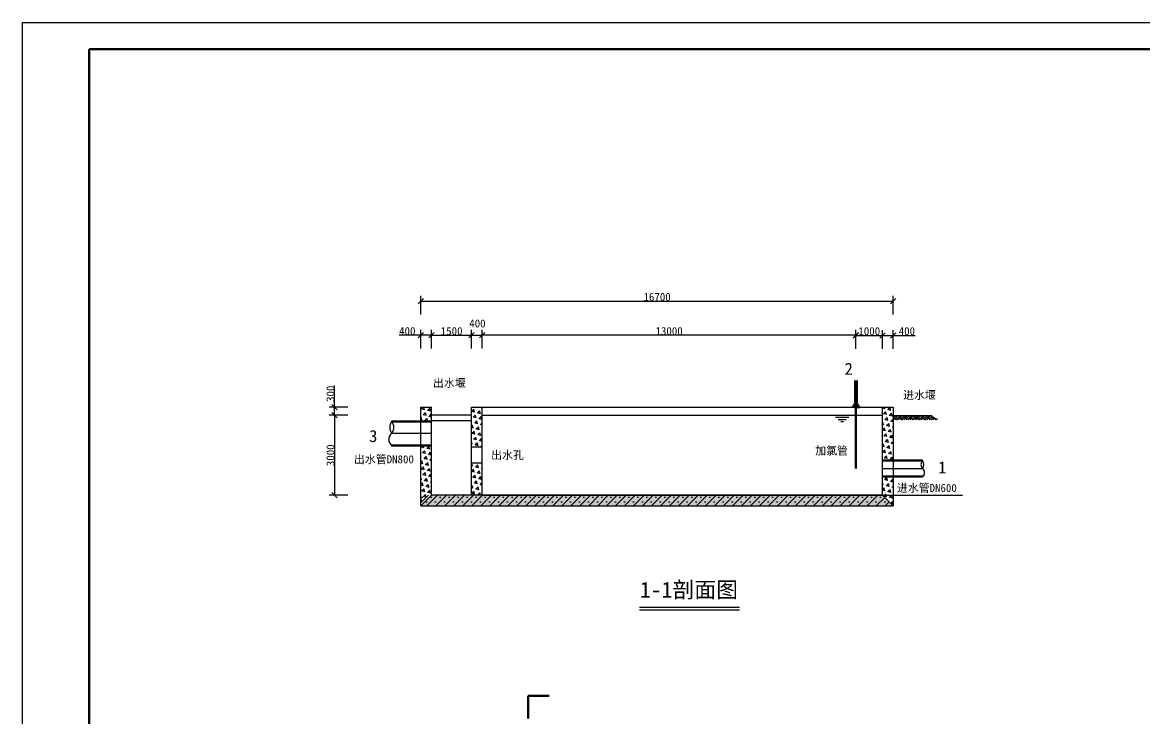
# Model space of a CAD drawing. Header units: millimetres. Extents: x 143691 to 227791, y 30300 to 89700.
# Drawn here: x 143691 to 185741, y 63597 to 89700 of the extents above; entities that cross this region are included whole.
import ezdxf

# ---------------------------------------------------------------- set-up
doc = ezdxf.new("R2010")
doc.units = ezdxf.units.MM
for name, color, linetype in [('1', 7, 'Continuous'), ('gai', 20, 'Continuous'), ('PIPE-双管', 4, 'Continuous'), ('TWT_DOTE', 5, 'Continuous')]:
    doc.layers.add(name, color=color, linetype=linetype)
doc.layers.add('画图层', color=7, linetype='Continuous', lineweight=25)
doc.styles.get("Standard").update_dxf_attribs({"font": 'simfang.ttf', "height": 300})
doc.styles.add('标注', font='simfang.ttf', dxfattribs={"height": 300})
doc.dimstyles.new('1', dxfattribs={"dimtxt": 300, "dimasz": 200, "dimexe": 200, "dimexo": 0.625, "dimtad": 1, "dimtxsty": '标注', "dimblk": 'OBLIQUE', "dimcen": 2.5, "dimadec": 0, "dimazin": 0, "dimtfac": 1, "dimtmove": 0, "dimatfit": 3, "dimldrblk": 'OBLIQUE', "dimfxl": 500, "dimfxlon": 1, "dimarcsym": 0})

# ---------------------------------------------------------------- blocks, each defined once
blk = doc.blocks.new('_Oblique')
at = {"color": 0, "linetype": 'ByBlock', "lineweight": -2}
blk.add_line((-0.5, -0.5), (0.5, 0.5), dxfattribs=at)
blk = doc.blocks.new('*D7')
at = {"color": 0, "lineweight": -2, "transparency": 16777216}
for p, q in [((160524, 77471), (160524, 78171)), ((160524, 77971), (160924, 77971)), ((160924, 77471), (160924, 78171))]:
    blk.add_line(p, q, dxfattribs=at)
at = {"layer": 'Defpoints', "color": 0, "transparency": 16777216}
for p in [(160924, 77971), (160524, 75270), (160924, 75270)]:
    blk.add_point(p, dxfattribs=at)
at = {"color": 0, "lineweight": -2, "transparency": 16777216, "xscale": 200, "yscale": 200, "zscale": 200, "rotation": 180}
blk.add_blockref('_Oblique', (160524, 77971), dxfattribs=at)
at = {"color": 0, "lineweight": -2, "transparency": 16777216, "xscale": 200, "yscale": 200, "zscale": 200}
blk.add_blockref('_Oblique', (160924, 77971), dxfattribs=at)
at = {"color": 0, "transparency": 16777216, "insert": (160741, 78411), "char_height": 300, "attachment_point": 5, "style": '标注'}
blk.add_mtext('400', dxfattribs=at)
blk = doc.blocks.new('*D8')
at = {"color": 0, "lineweight": -2, "transparency": 16777216}
for p, q in [((160924, 77471), (160924, 78171)), ((174924, 77971), (160924, 77971)), ((174924, 77471), (174924, 78171))]:
    blk.add_line(p, q, dxfattribs=at)
at = {"layer": 'Defpoints', "color": 0, "transparency": 16777216}
for p in [(160924, 77971), (160924, 75270), (174924, 75270)]:
    blk.add_point(p, dxfattribs=at)
at = {"color": 0, "lineweight": -2, "transparency": 16777216, "xscale": 200, "yscale": 200, "zscale": 200, "rotation": 180}
blk.add_blockref('_Oblique', (160924, 77971), dxfattribs=at)
at = {"color": 0, "lineweight": -2, "transparency": 16777216, "xscale": 200, "yscale": 200, "zscale": 200}
blk.add_blockref('_Oblique', (174924, 77971), dxfattribs=at)
at = {"color": 0, "transparency": 16777216, "insert": (167924, 78124), "char_height": 300, "attachment_point": 5, "style": '标注'}
blk.add_mtext('13000', dxfattribs=at)
blk = doc.blocks.new('*D9')
at = {"color": 0, "lineweight": -2, "transparency": 16777216}
for p, q in [((174924, 77467), (174924, 78167)), ((174924, 77967), (175924, 77967)), ((175924, 77467), (175924, 78167))]:
    blk.add_line(p, q, dxfattribs=at)
at = {"layer": 'Defpoints', "color": 0, "transparency": 16777216}
for p in [(175924, 77967), (174924, 75270), (175924, 75270)]:
    blk.add_point(p, dxfattribs=at)
at = {"color": 0, "lineweight": -2, "transparency": 16777216, "xscale": 200, "yscale": 200, "zscale": 200, "rotation": 180}
blk.add_blockref('_Oblique', (174924, 77967), dxfattribs=at)
at = {"color": 0, "lineweight": -2, "transparency": 16777216, "xscale": 200, "yscale": 200, "zscale": 200}
blk.add_blockref('_Oblique', (175924, 77967), dxfattribs=at)
at = {"color": 0, "transparency": 16777216, "insert": (175424, 78120), "char_height": 300, "attachment_point": 5, "style": '标注'}
blk.add_mtext('1000', dxfattribs=at)
blk = doc.blocks.new('*D27')
at = {"color": 0, "lineweight": -2, "transparency": 16777216}
for p, q in [((159024, 77471), (159024, 78171)), ((159024, 77971), (160524, 77971)), ((160524, 77471), (160524, 78171))]:
    blk.add_line(p, q, dxfattribs=at)
at = {"layer": 'Defpoints', "color": 0, "transparency": 16777216}
for p in [(160524, 77971), (159024, 75270), (160524, 75270)]:
    blk.add_point(p, dxfattribs=at)
at = {"color": 0, "lineweight": -2, "transparency": 16777216, "xscale": 200, "yscale": 200, "zscale": 200, "rotation": 180}
blk.add_blockref('_Oblique', (159024, 77971), dxfattribs=at)
at = {"color": 0, "lineweight": -2, "transparency": 16777216, "xscale": 200, "yscale": 200, "zscale": 200}
blk.add_blockref('_Oblique', (160524, 77971), dxfattribs=at)
at = {"color": 0, "transparency": 16777216, "insert": (159774, 78123), "char_height": 300, "attachment_point": 5, "style": '标注'}
blk.add_mtext('1500', dxfattribs=at)
blk = doc.blocks.new('*D28')
at = {"color": 0, "lineweight": -2, "transparency": 16777216}
for p, q in [((158624, 77972), (157802, 77972)), ((158624, 77472), (158624, 78172)), ((159024, 77972), (158624, 77972)), ((159024, 77472), (159024, 78172))]:
    blk.add_line(p, q, dxfattribs=at)
at = {"layer": 'Defpoints', "color": 0, "transparency": 16777216}
for p in [(158624, 77972), (158624, 75270), (159024, 75270)]:
    blk.add_point(p, dxfattribs=at)
at = {"color": 0, "lineweight": -2, "transparency": 16777216, "xscale": 200, "yscale": 200, "zscale": 200, "rotation": 180}
blk.add_blockref('_Oblique', (158624, 77972), dxfattribs=at)
at = {"color": 0, "lineweight": -2, "transparency": 16777216, "xscale": 200, "yscale": 200, "zscale": 200}
blk.add_blockref('_Oblique', (159024, 77972), dxfattribs=at)
at = {"color": 0, "transparency": 16777216, "insert": (158113, 78124), "char_height": 300, "attachment_point": 5, "style": '标注'}
blk.add_mtext('400', dxfattribs=at)
blk = doc.blocks.new('*D29')
at = {"color": 0, "lineweight": -2, "transparency": 16777216}
for p, q in [((158624, 78753), (158624, 79453)), ((158624, 79253), (176324, 79253)), ((176324, 78753), (176324, 79453))]:
    blk.add_line(p, q, dxfattribs=at)
at = {"layer": 'Defpoints', "color": 0, "transparency": 16777216}
for p in [(176324, 79253), (158624, 75270), (176324, 75270)]:
    blk.add_point(p, dxfattribs=at)
at = {"color": 0, "lineweight": -2, "transparency": 16777216, "xscale": 200, "yscale": 200, "zscale": 200, "rotation": 180}
blk.add_blockref('_Oblique', (158624, 79253), dxfattribs=at)
at = {"color": 0, "lineweight": -2, "transparency": 16777216, "xscale": 200, "yscale": 200, "zscale": 200}
blk.add_blockref('_Oblique', (176324, 79253), dxfattribs=at)
at = {"color": 0, "transparency": 16777216, "insert": (167474, 79405), "char_height": 300, "attachment_point": 5, "style": '标注'}
blk.add_mtext('16700', dxfattribs=at)
blk = doc.blocks.new('*D75')
at = {"color": 0, "lineweight": -2, "transparency": 16777216}
for p, q in [((175924, 77467), (175924, 78167)), ((175924, 77967), (176324, 77967)), ((176324, 77467), (176324, 78167)), ((176324, 77967), (177145, 77967))]:
    blk.add_line(p, q, dxfattribs=at)
at = {"layer": 'Defpoints', "color": 0, "transparency": 16777216}
for p in [(176324, 77967), (175924, 75270), (176324, 75270)]:
    blk.add_point(p, dxfattribs=at)
at = {"color": 0, "lineweight": -2, "transparency": 16777216, "xscale": 200, "yscale": 200, "zscale": 200, "rotation": 180}
blk.add_blockref('_Oblique', (175924, 77967), dxfattribs=at)
at = {"color": 0, "lineweight": -2, "transparency": 16777216, "xscale": 200, "yscale": 200, "zscale": 200}
blk.add_blockref('_Oblique', (176324, 77967), dxfattribs=at)
at = {"color": 0, "transparency": 16777216, "insert": (176834, 78120), "char_height": 300, "attachment_point": 5, "style": '标注'}
blk.add_mtext('400', dxfattribs=at)
blk = doc.blocks.new('*D76')
at = {"layer": 'Defpoints', "color": 0, "transparency": 16777216}
for p in [(155388, 75270), (160924, 75270), (160924, 74970)]:
    blk.add_point(p, dxfattribs=at)
at = {"layer": 'gai', "color": 0, "lineweight": -2, "transparency": 16777216}
for p, q in [((155388, 75270), (155388, 76081)), ((155888, 75270), (155188, 75270)), ((155388, 74970), (155388, 75270)), ((155888, 74970), (155188, 74970))]:
    blk.add_line(p, q, dxfattribs=at)
at = {"layer": 'gai', "color": 0, "lineweight": -2, "transparency": 16777216, "xscale": 200, "yscale": 200, "zscale": 200}
for p, rotation in [((155388, 75270), 90), ((155388, 74970), 270)]:
    blk.add_blockref('_Oblique', p, dxfattribs=dict(at, rotation=rotation))
at = {"layer": 'gai', "color": 0, "transparency": 16777216, "insert": (155235, 75776), "char_height": 300, "attachment_point": 5, "rotation": 90, "style": '标注'}
blk.add_mtext('300', dxfattribs=at)
blk = doc.blocks.new('*D77')
at = {"layer": 'Defpoints', "color": 0, "transparency": 16777216}
for p in [(160924, 74970), (155388, 71970), (160924, 71970)]:
    blk.add_point(p, dxfattribs=at)
at = {"layer": 'gai', "color": 0, "lineweight": -2, "transparency": 16777216}
for p, q in [((155888, 74970), (155188, 74970)), ((155388, 74970), (155388, 71970)), ((155888, 71970), (155188, 71970))]:
    blk.add_line(p, q, dxfattribs=at)
at = {"layer": 'gai', "color": 0, "lineweight": -2, "transparency": 16777216, "xscale": 200, "yscale": 200, "zscale": 200}
for p, rotation in [((155388, 74970), 90), ((155388, 71970), 270)]:
    blk.add_blockref('_Oblique', p, dxfattribs=dict(at, rotation=rotation))
at = {"layer": 'gai', "color": 0, "transparency": 16777216, "insert": (155235, 73470), "char_height": 300, "attachment_point": 5, "rotation": 90, "style": '标注'}
blk.add_mtext('3000', dxfattribs=at)

msp = doc.modelspace()

# ---------------------------------------------------------------- hatches: boundary and pattern name
h = msp.add_hatch()
h.set_pattern_fill('TRIANG', color=256, scale=24, angle=45)
h.set_pattern_definition([(105, (138.01, 0), (-220.81064, 59.16603), [114.3, -114.3]), (165, (138.01, 0), (-161.6446, -161.6446), [114.3, -114.3]), (45, (27.6, 29.58), (-59.16603, 220.81064), [114.3, -114.3])])
h.paths.add_polyline_path([(175923.513, 71969.949), (159023.513, 71969.949), (158623.513, 71569.949), (173673.851, 71569.949), (173681.769, 71577.868), (173689.688, 71569.949), (176323.513, 71569.949)])
h = msp.add_hatch()
h.set_pattern_fill('SACNCR', color=256, scale=100)
h.set_pattern_definition([(45, (-280.66, -1.65), (-168.3798, 168.3798), []), (45, (-112.28, -1.65), (-168.3798, 168.3798), [0, -238.125])])
h.paths.add_polyline_path([(158623.513, 71968.3), (158623.513, 71569.949), (176323.513, 71569.949), (175923.513, 71969.949)])
at = {"layer": '1'}
h = msp.add_hatch(dxfattribs=at)
h.set_pattern_fill('TRIANG', color=256, scale=24, angle=45)
h.set_pattern_definition([(105, (152084.73, 39666.45), (-220.8106, 59.166), [114.3, -114.3]), (165, (152084.73, 39666.45), (-161.6446, -161.6446), [114.3, -114.3]), (45, (151974.33, 39696.03), (-59.166, 220.8106), [114.3, -114.3])])
h.paths.add_polyline_path([(158623.513, 71569.949), (159023.513, 71969.949), (159023.513, 73839.949), (158623.513, 73839.949)])
h.paths.add_polyline_path([(159023.513, 74739.949), (159023.513, 75269.949), (158623.513, 75269.949), (158623.513, 74739.949)])
h.paths.add_polyline_path([(160923.513, 75269.949), (160523.513, 75269.949), (160523.513, 73769.949), (160923.513, 73769.949)])
h.paths.add_polyline_path([(160923.513, 73169.949), (160523.513, 73169.949), (160523.513, 71969.949), (160923.513, 71969.949)])
h = msp.add_hatch(dxfattribs=at)
h.set_pattern_fill('TRIANG', color=256, scale=24, angle=45)
h.set_pattern_definition([(105, (151098, 39666.45), (-220.8106, 59.166), [114.3, -114.3]), (165, (151098, 39666.45), (-161.6446, -161.6446), [114.3, -114.3]), (45, (150987.59, 39696.03), (-59.166, 220.8106), [114.3, -114.3])])
h.paths.add_polyline_path([(176323.513, 75269.949), (175935.788, 75269.949), (175923.513, 74969.949), (175923.513, 73269.949), (176323.513, 73269.949)])
h.paths.add_polyline_path([(176323.513, 72669.949), (175923.513, 72669.949), (175923.513, 71969.949), (176323.513, 71569.949)])
h = msp.add_hatch(dxfattribs=at)
h.set_pattern_fill('EARTH', color=256, scale=24, angle=45)
h.set_pattern_definition([(45, (151216.54, 39666.45), (0, 215.52615), [152.4, -152.4]), (45, (151176.13, 39706.86), (0, 215.52615), [152.4, -152.4]), (45, (151135.72, 39747.27), (0, 215.52615), [152.4, -152.4]), (135, (151135.72, 39774.21), (-215.52615, 0), [152.4, -152.4]), (135, (151176.13, 39814.62), (-215.52615, 0), [152.4, -152.4]), (135, (151216.54, 39855.03), (-215.52615, 0), [152.4, -152.4])])
h.paths.add_polyline_path([(178042.348, 74792.916), (177759.421, 74959.949), (176323.513, 74959.738), (176323.513, 74792.916)])

# ---------------------------------------------------------------- linework, layer by layer
for p, q in [((174873.513, 76269.949), (174873.513, 75269.949)), ((174973.513, 76269.949), (174973.513, 75269.949)), ((158623.513, 71569.949), (158623.513, 75269.949)), ((158623.513, 75269.949), (159023.513, 75269.949)), ((159023.513, 71969.949), (159023.513, 75269.949)), ((160523.513, 71969.949), (160523.513, 75269.949)), ((160523.513, 75269.949), (160923.513, 75269.949)), ((160923.513, 75269.949), (176323.513, 75269.949)), ((160923.513, 71969.949), (160923.513, 75269.949)), ((174873.513, 75414.177), (174773.513, 75264.177)), ((174873.513, 75414.177), (174973.513, 75414.177)), ((174873.513, 75364.177), (174973.513, 75364.177)), ((174973.513, 75414.177), (175073.513, 75264.177)), ((175923.513, 71969.949), (175923.513, 75269.949)), ((176323.513, 75269.949), (176323.513, 71569.949)), ((160523.513, 74969.949), (159023.513, 74969.949)), ((160923.513, 74969.949), (175923.513, 74969.949)), ((174873.513, 75264.177), (174773.513, 75264.177)), ((174873.513, 75264.177), (174973.513, 75264.177)), ((174973.513, 75264.177), (175073.513, 75264.177)), ((176323.513, 74959.738), (177779.178, 74959.738)), ((159023.513, 74769.949), (160523.513, 74769.949)), ((158623.513, 73839.949), (159023.513, 73839.949)), ((160923.513, 73769.949), (160523.513, 73769.949)), ((160923.513, 73169.949), (160523.513, 73169.949)), ((175923.513, 71969.949), (175923.513, 72969.949)), ((160923.513, 71969.949), (178923.513, 71969.949)), ((166819.418, 67671.261), (170558.845, 67671.261))]:
    msp.add_line(p, q)
at = {"color": 2, "lineweight": 60}
msp.add_line((174923.513, 72969.949), (174923.513, 76269.949), dxfattribs=at)
at = {"color": 4, "lineweight": -3}
for p, q in [((174159.329, 74894.074), (174659.329, 74894.074)), ((174259.329, 74814.074), (174559.329, 74814.074)), ((174359.329, 74734.074), (174459.329, 74734.074))]:
    msp.add_line(p, q, dxfattribs=at)
at = {"lineweight": -3}
msp.add_line((177423.513, 74959.949), (177423.513, 74959.949), dxfattribs=at)
at = {"lineweight": 30}
msp.add_line((166819.418, 67775.426), (170556.501, 67775.426), dxfattribs=at)
at = {"lineweight": 50}
for p, q in [((162648.37, 63604.67), (162648.37, 64453.308)), ((162648.37, 64453.308), (163426.761, 64453.308))]:
    msp.add_line(p, q, dxfattribs=at)
msp.add_lwpolyline([(175923.513, 71969.949), (159023.513, 71969.949), (158623.513, 71569.949), (176323.513, 71569.949)], close=True)
for centre, radius, start, end in [((157877.519, 74514.949), 419.458, 147.5606915, 212.4393085), ((157274.161, 74512.582), 334.278, 318.2401377, 42.9870727), ((157703.61, 74064.949), 288.201, 128.6748998, 231.3251002), ((177573.513, 73119.949), 212.132, 135, 225), ((177201.262, 73119.949), 268.133, 325.9840741, 34.0159259), ((177307.422, 72819.949), 189.677, 307.7378388, 52.2621612)]:
    msp.add_arc(centre, radius, start, end)
at = {"layer": 'PIPE-双管', "lineweight": 60}
for p, q in [((159023.513, 74739.949), (157523.513, 74739.949)), ((159023.513, 73839.949), (157523.513, 73839.949)), ((175923.513, 73269.949), (177423.513, 73269.949)), ((175923.513, 72669.949), (177423.513, 72669.949))]:
    msp.add_line(p, q, dxfattribs=at)
at = {"layer": 'TWT_DOTE', "lineweight": -3}
for p, q in [((159023.513, 74289.949), (157523.513, 74289.949)), ((175923.513, 72969.949), (177423.513, 72969.949))]:
    msp.add_line(p, q, dxfattribs=at)
at = {"layer": '画图层', "color": 0, "lineweight": 25}
for p, q in [((143690.787, 30300.171), (143690.787, 89700.171)), ((143690.787, 89700.171), (227790.787, 89700.171))]:
    msp.add_line(p, q, dxfattribs=at)
at = {"layer": '画图层', "color": 0, "lineweight": 50}
for p, q in [((146190.787, 31248.868), (146190.787, 88700.171)), ((146190.787, 88700.171), (226790.787, 88700.171))]:
    msp.add_line(p, q, dxfattribs=at)

# ---------------------------------------------------------------- texts
for s, p in [('加氯管', (173400.448, 73492.062)), ('出水管DN800', (156112.21, 73168.627)), ('进水管DN600', (176458.051, 72094.104))]:
    msp.add_text(s, height=300).set_placement(p)
at = {"attachment_point": 1}
for s, insert, char_height in [('2', (174501.695, 76937.296), 450), ('出水堰', (159073.674, 76326.299), 300), ('进水堰', (176692.097, 75877.803), 300), ('3', (156684.35, 74415.911), 450), ('出水孔', (161251.967, 73623.435), 300), ('1', (178005.559, 73238.341), 450), ('1-1剖面图', (166824.742, 68727.871), 600)]:
    msp.add_mtext_dynamic_manual_height_columns(s, width=7628.9642, gutter_width=1.98, heights=[0], dxfattribs=dict(at, insert=insert, char_height=char_height))

# ---------------------------------------------------------------- dimensions: what is measured, and where the dimension line sits
for base, p1, p2, text, picture, middle in [((176323.513, 79252.558), (158623.513, 75269.949), (176323.513, 75269.949), '16700', '*D29', (167473.513, 79404.897)), ((160923.513, 77971.451), (174923.513, 75269.949), (160923.513, 75269.949), '13000', '*D8', (167923.513, 78123.79))]:
    dim = msp.add_linear_dim(base=base, p1=p1, p2=p2, text=text, dimstyle='1')
    dim.commit()
    dim.dimension.update_dxf_attribs({"geometry": picture, "text_midpoint": middle})
for base, p1, p2, picture, middle in [((158623.513, 77971.902), (159023.513, 75269.949), (158623.513, 75269.949), '*D28', (158112.602, 78124.241)), ((160523.513, 77970.812), (159023.513, 75269.949), (160523.513, 75269.949), '*D27', (159773.513, 78123.151)), ((175923.513, 77967.325), (174923.513, 75269.949), (175923.513, 75269.949), '*D9', (175423.513, 78119.665)), ((176323.513, 77967.325), (175923.513, 75269.949), (176323.513, 75269.949), '*D75', (176834.424, 78119.665))]:
    dim = msp.add_linear_dim(base=base, p1=p1, p2=p2, dimstyle='1')
    dim.commit()
    dim.dimension.update_dxf_attribs({"geometry": picture, "text_midpoint": middle})
dim = msp.add_linear_dim(base=(160923.513, 77970.812), p1=(160523.513, 75269.949), p2=(160923.513, 75269.949), dimstyle='1', override={"dimtmove": 2})
dim.commit()
dim.dimension.update_dxf_attribs({"geometry": '*D7', "text_midpoint": (160740.632, 78411.109), "dimtype": 160})
at = {"layer": 'gai'}
for base, p2, picture, middle in [((155387.51, 75269.949), (160923.513, 75269.949), '*D76', (155235.17, 75775.717)), ((155387.51, 71969.949), (160923.513, 71969.949), '*D77', (155235.17, 73469.949))]:
    dim = msp.add_linear_dim(base=base, p1=(160923.513, 74969.949), p2=p2, angle=90, dimstyle='1', dxfattribs=at)
    dim.commit()
    dim.dimension.update_dxf_attribs({"geometry": picture, "text_midpoint": middle})

doc.saveas('drawing.dxf')
